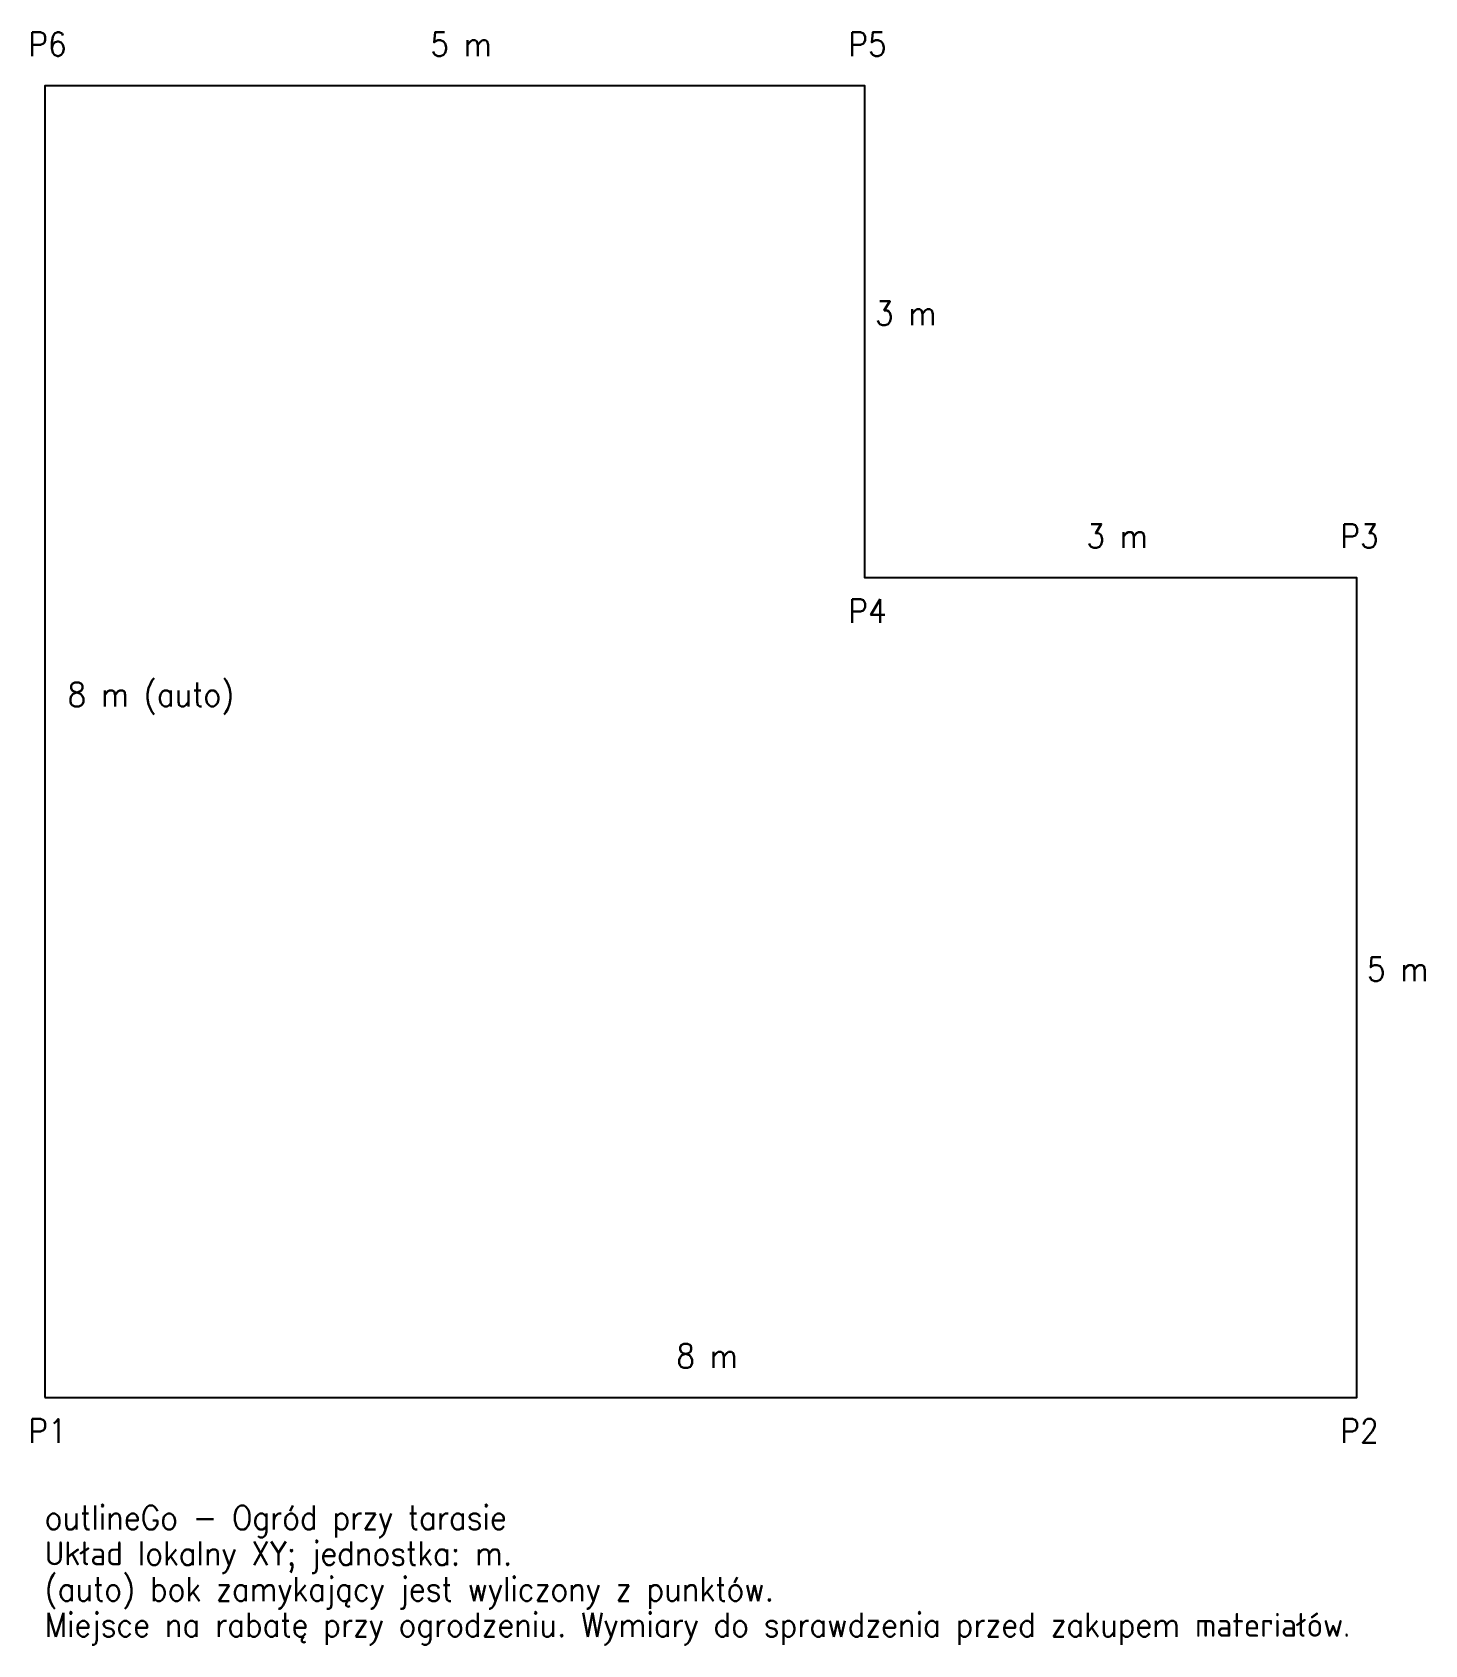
# Model space of a CAD drawing. Header units: metres. Extents: x -0.08 to 8.41, y -1.51 to 8.33.
import ezdxf

# ---------------------------------------------------------------- set-up
doc = ezdxf.new("R2010")
doc.units = ezdxf.units.M
for name, color, linetype in [('LENGTHS', 2, 'CONTINUOUS'), ('NOTES', 8, 'CONTINUOUS'), ('OUTLINE', 7, 'CONTINUOUS'), ('POINT_LABELS', 3, 'CONTINUOUS')]:
    doc.layers.add(name, color=color, linetype=linetype)
doc.styles.get("Standard").update_dxf_attribs({"font": 'STANDARD'})

msp = doc.modelspace()

# ---------------------------------------------------------------- linework, layer by layer
at = {"layer": 'OUTLINE'}
msp.add_lwpolyline([(0, 0), (8, 0), (8, 5), (5, 5), (5, 8), (0, 8)], close=True, dxfattribs=at)

# ---------------------------------------------------------------- texts
at = {"layer": 'LENGTHS'}
for s, p in [('5 m', (2.3516, 8.1813)), ('3 m', (5.0628, 6.5402)), ('3 m', (6.3516, 5.1813)), ('8 m (auto)', (0.139, 4.2151)), ('5 m', (8.0628, 2.5402)), ('8 m', (3.8516, 0.1813))]:
    msp.add_text(s, height=0.14545, dxfattribs=at).set_placement(p)
at = {"layer": 'NOTES'}
for s, p in [('outlineGo - Ogród przy tarasie', (0, -0.8047)), ('Układ lokalny XY; jednostka: m.', (0, -1.0229)), ('(auto) bok zamykający jest wyliczony z punktów.', (0, -1.241)), ('Miejsce na rabatę przy ogrodzeniu. Wymiary do sprawdzenia przed zakupem materiałów.', (0, -1.4592))]:
    msp.add_text(s, height=0.145455, dxfattribs=at).set_placement(p)
at = {"layer": 'POINT_LABELS'}
for s, p in [('P6', (-0.0989, 8.1813)), ('P5', (4.9011, 8.1813)), ('P3', (7.9011, 5.1813)), ('P4', (4.9011, 4.7242)), ('P1', (-0.0989, -0.2758)), ('P2', (7.9011, -0.2758))]:
    msp.add_text(s, height=0.14545, dxfattribs=at).set_placement(p)

doc.saveas('drawing.dxf')
